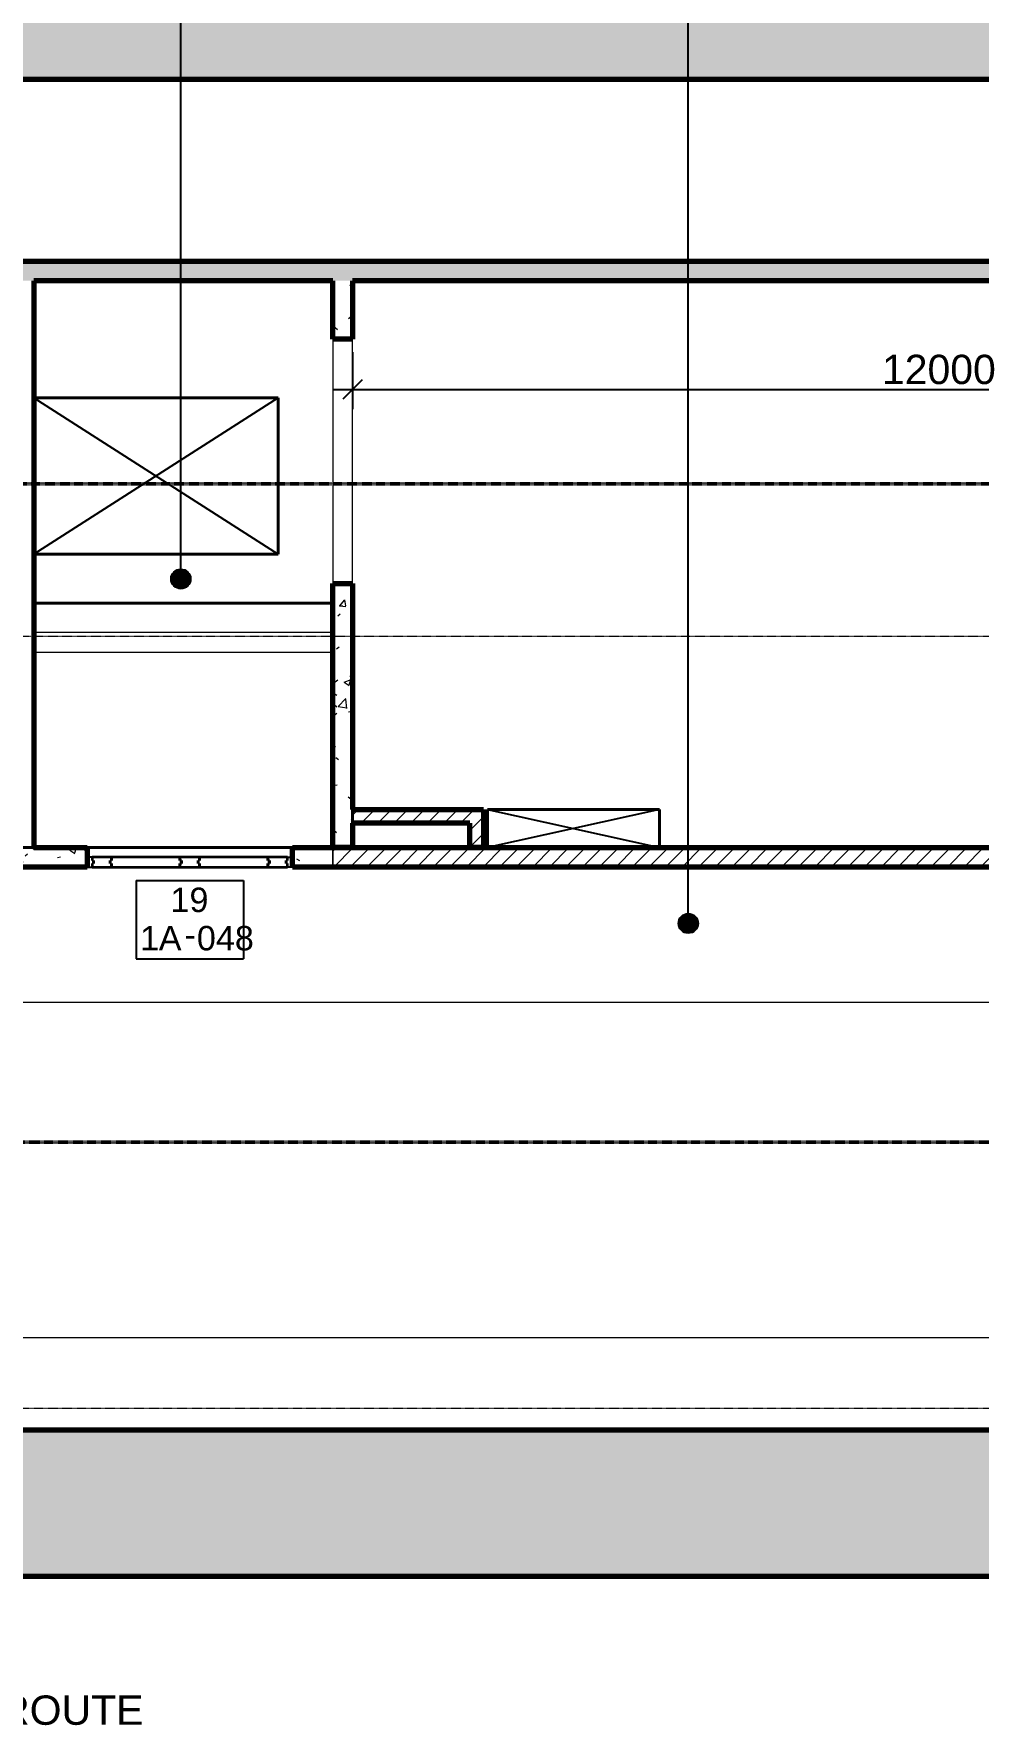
# Model space of a CAD drawing. Header units: millimetres. Extents: x -725999 to -647408, y -21008 to 19019.
# Drawn here: x -709352 to -699690, y -7563 to 9745 of the extents above; entities that cross this region are included whole.
import ezdxf
from ezdxf.xclip import XClip

# ---------------------------------------------------------------- set-up
doc = ezdxf.new("R2010")
doc.units = ezdxf.units.MM
doc.header["$XCLIPFRAME"] = 0
doc.linetypes.add('DPA_Grid _ Level 100', pattern=[10, 5.5, -1.6, 1.3, -1.6])
for name, color, linetype, lineweight in [('_ _ A-DETL-OPENING', 1, 'Continuous', 25), ('A-ANNO-DIMS', 1, 'Continuous', 9), ('A-DOOR', 3, 'Continuous', 25), ('A-DOOR-E', 2, 'Continuous', 25), ('A-DOOR-FRAM', 3, 'Continuous', 25), ('A-DOOR-IDEN', 3, 'Continuous', 25), ('A-FLOR-E', 2, 'Continuous', 35), ('A-GENM', 1, 'Continuous', 9), ('A-ROOM-IDEN', 3, 'Continuous', 25), ('A-WALL', 5, 'Continuous', 35), ('A-WALL-PATT', 1, 'Continuous', 9), ('G-ANNO-SECL', 3, 'Continuous', 9), ('S-GRID', 251, 'Continuous', 9), ('WALL-E', 2, 'Continuous', 9)]:
    doc.layers.add(name, color=color, linetype=linetype, lineweight=lineweight)
doc.styles.add('Arial_1', font='arial.ttf', dxfattribs={"height": 250})
doc.styles.add('Arial_2', font='arial.ttf', dxfattribs={"height": 300})
doc.styles.add('Arial_3', font='arial.ttf', dxfattribs={"height": 2.5})
doc.dimstyles.new('DPA-DIM-3_0_T-T', dxfattribs={"dimscale": 304.8, "dimtxt": 306.07782, "dimasz": 0.656168, "dimexe": 0.656168, "dimexo": 0.0625, "dimgap": 0.164042, "dimtad": 1, "dimdec": 0, "dimzin": 0, "dimdsep": 46, "dimtxsty": 'Arial_2', "dimblk1": 'OBLIQUE', "dimblk2": 'OBLIQUE', "dimsah": 1, "dimcen": 0.09, "dimdle": 0.656168, "dimadec": 8, "dimazin": 0, "dimtfac": 1, "dimtdec": 4, "dimtix": 1, "dimtmove": 0, "dimatfit": 3, "dimfxl": 1.312336, "dimfxlon": 1, "dimtvp": 1, "dimtolj": 1, "dimtzin": 0, "dimarcsym": 2})
pattern_1 = [(50, (0, 0), (728.7365, -63.7558), [76.2, -838.2]), (355, (0, 0), (-140.9716, 764.2276), [60.96, -670.56]), (100.451, (60.7, -5.3), (587.77, 700.46675), [64.76, -712.36]), (46.184, (0, 203.2), (1084.3162, -168.171), [114.3, -1257.3]), (96.636, (90.4, 189.2), (949.6099, 989.7098), [97.14, -1068.54]), (351.184, (0, 203.2), (949.6206, 989.7012), [91.44, -1005.84]), (21, (101.6, 152.4), (606.45787, -409.06057), [76.2, -838.2]), (326, (101.6, 152.4), (247.20834, 736.7529), [60.96, -670.56]), (71.451, (152.14, 118.3), (853.66825, 327.6855), [64.76, -712.36]), (37.5, (0, 0), (12.35469, 338.22012), [33.528, -628.904, 33.528, -647.192, -673.1]), (37.5, (0, 0), (12.35469, 338.22012), [-1343.152, 33.528, -639.572]), (7.5, (0, 0), (267.27887, 400.72213), [33.528, -354.584, 33.528, -613.664, -256.54]), (7.5, (0, 0), (267.27887, 400.72213), [-1035.304, 33.528, -223.012]), (327.5, (-226.57, 0), (542.36333, -22.91534), [33.528, -220.472, 33.528, -758.952, -1051.56]), (327.5, (-226.57, 0), (542.36333, -22.91534), [-1046.48, 33.528, -1018.032]), (317.5, (-328.17, 0), (592.51696, 101.7071), [33.528, -296.672, 33.528, -492.76, -746.76]), (317.5, (-328.17, 0), (592.51696, 101.7071), [-856.488, 33.528, -713.232])]
pattern_2 = [(45, (0, 0), (-84.852814, 84.852814), [])]

# ---------------------------------------------------------------- blocks, each defined once
blk = doc.blocks.new('DPA_AC-BW _REVERSE_ - A30_2100 x 2500 mm-13988873-4283-01 ENLARGED LOWER PLATFORM LEVEL - REFLECTED CEILING PLAN - SHEET 4')
at = {"layer": 'A-DOOR', "lineweight": 35}
for p, q in [((-1000, 100), (-1000, 65)), ((-800, 100), (-1000, 100)), ((-1000, 65), (-985, 65)), ((-1000, 35), (-1000, 0)), ((-985, 35), (-1000, 35)), ((-985, 65), (-985, 35)), ((-815, 65), (-800, 65)), ((-815, 35), (-815, 65)), ((-815, 65), (-815, 35)), ((-800, 65), (-815, 65)), ((-800, 35), (-815, 35)), ((-815, 35), (-800, 35)), ((-800, 65), (-800, 100)), ((-800, 100), (-800, 65)), ((-100, 100), (-800, 100)), ((-800, 0), (-800, 35)), ((-800, 35), (-800, 0)), ((-100, 100), (-100, 65)), ((100, 100), (-100, 100)), ((-100, 65), (-100, 100)), ((-100, 65), (-85, 65)), ((-85, 65), (-100, 65)), ((-100, 35), (-100, 0)), ((-85, 35), (-100, 35)), ((-100, 0), (-100, 35)), ((-100, 35), (-85, 35)), ((-85, 65), (-85, 35)), ((-85, 35), (-85, 65)), ((85, 65), (100, 65)), ((85, 35), (85, 65)), ((85, 65), (85, 35)), ((100, 65), (85, 65)), ((100, 35), (85, 35)), ((85, 35), (100, 35)), ((100, 65), (100, 100)), ((100, 100), (100, 65)), ((800, 100), (100, 100)), ((100, 0), (100, 35)), ((100, 35), (100, 0)), ((800, 100), (800, 65)), ((1000, 100), (800, 100)), ((800, 65), (800, 100)), ((800, 65), (815, 65)), ((815, 65), (800, 65)), ((800, 35), (800, 0)), ((815, 35), (800, 35)), ((800, 35), (815, 35)), ((800, 0), (800, 35)), ((815, 65), (815, 35)), ((815, 35), (815, 65)), ((985, 65), (1000, 65)), ((985, 35), (985, 65)), ((1000, 35), (985, 35)), ((1000, 65), (1000, 100)), ((1000, 0), (1000, 35)), ((-1000, 0), (-800, 0)), ((-800, 0), (-100, 0)), ((-100, 0), (100, 0)), ((100, 0), (800, 0)), ((800, 0), (1000, 0))]:
    blk.add_line(p, q, dxfattribs=at)
at = {"layer": 'A-DOOR-E'}
for p, q in [((-1000, 100), (-800, 100)), ((-1000, 65), (-1000, 100)), ((-985, 65), (-1000, 65)), ((-1000, 35), (-985, 35)), ((-1000, 0), (-1000, 35)), ((-985, 35), (-985, 65)), ((-815, 65), (-815, 35)), ((-800, 65), (-815, 65)), ((-815, 35), (-815, 65)), ((-815, 65), (-800, 65)), ((-815, 65), (-800, 65)), ((-815, 35), (-815, 65)), ((-815, 35), (-815, 65)), ((-815, 65), (-800, 65)), ((-800, 65), (-815, 65)), ((-815, 65), (-815, 35)), ((-815, 35), (-815, 65)), ((-815, 65), (-800, 65)), ((-800, 65), (-815, 65)), ((-815, 65), (-815, 35)), ((-815, 65), (-800, 65)), ((-815, 35), (-815, 65)), ((-815, 35), (-800, 35)), ((-800, 35), (-815, 35)), ((-800, 35), (-815, 35)), ((-800, 35), (-815, 35)), ((-815, 35), (-800, 35)), ((-800, 35), (-815, 35)), ((-815, 35), (-800, 35)), ((-800, 35), (-815, 35)), ((-800, 100), (-800, 65)), ((-800, 65), (-800, 100)), ((-800, 100), (-100, 100)), ((-800, 100), (-100, 100)), ((-800, 65), (-800, 100)), ((-800, 65), (-800, 100)), ((-800, 100), (-100, 100)), ((-100, 100), (-800, 100)), ((-800, 100), (-800, 65)), ((-800, 65), (-800, 100)), ((-800, 100), (-100, 100)), ((-100, 100), (-800, 100)), ((-800, 100), (-800, 65)), ((-800, 100), (-100, 100)), ((-800, 65), (-800, 100)), ((-800, 35), (-800, 0)), ((-800, 0), (-800, 35)), ((-800, 0), (-800, 35)), ((-800, 0), (-800, 35)), ((-800, 35), (-800, 0)), ((-800, 0), (-800, 35)), ((-800, 35), (-800, 0)), ((-800, 0), (-800, 35)), ((-100, 100), (100, 100)), ((-100, 65), (-100, 100)), ((-100, 100), (-100, 65)), ((-100, 100), (-100, 65)), ((-100, 100), (-100, 65)), ((-100, 65), (-100, 100)), ((-100, 100), (-100, 65)), ((-100, 65), (-100, 100)), ((-100, 100), (-100, 65)), ((-85, 65), (-100, 65)), ((-100, 65), (-85, 65)), ((-100, 65), (-85, 65)), ((-100, 65), (-85, 65)), ((-85, 65), (-100, 65)), ((-100, 65), (-85, 65)), ((-85, 65), (-100, 65)), ((-100, 65), (-85, 65)), ((-100, 35), (-85, 35)), ((-100, 0), (-100, 35)), ((-100, 35), (-100, 0)), ((-85, 35), (-100, 35)), ((-85, 35), (-100, 35)), ((-100, 35), (-100, 0)), ((-100, 35), (-100, 0)), ((-85, 35), (-100, 35)), ((-100, 35), (-85, 35)), ((-100, 0), (-100, 35)), ((-100, 35), (-100, 0)), ((-85, 35), (-100, 35)), ((-100, 35), (-85, 35)), ((-100, 0), (-100, 35)), ((-85, 35), (-100, 35)), ((-100, 35), (-100, 0)), ((-85, 35), (-85, 65)), ((-85, 65), (-85, 35)), ((-85, 65), (-85, 35)), ((-85, 65), (-85, 35)), ((-85, 35), (-85, 65)), ((-85, 65), (-85, 35)), ((-85, 35), (-85, 65)), ((-85, 65), (-85, 35)), ((85, 65), (85, 35)), ((100, 65), (85, 65)), ((85, 35), (85, 65)), ((85, 65), (100, 65)), ((85, 65), (100, 65)), ((85, 35), (85, 65)), ((85, 35), (85, 65)), ((85, 65), (100, 65)), ((100, 65), (85, 65)), ((85, 65), (85, 35)), ((85, 35), (85, 65)), ((85, 65), (100, 65)), ((100, 65), (85, 65)), ((85, 65), (85, 35)), ((85, 65), (100, 65)), ((85, 35), (85, 65)), ((85, 35), (100, 35)), ((100, 35), (85, 35)), ((100, 35), (85, 35)), ((100, 35), (85, 35)), ((85, 35), (100, 35)), ((100, 35), (85, 35)), ((85, 35), (100, 35)), ((100, 35), (85, 35)), ((100, 100), (100, 65)), ((100, 65), (100, 100)), ((100, 100), (800, 100)), ((100, 100), (800, 100)), ((100, 65), (100, 100)), ((100, 65), (100, 100)), ((100, 100), (800, 100)), ((800, 100), (100, 100)), ((100, 100), (100, 65)), ((100, 65), (100, 100)), ((100, 100), (800, 100)), ((800, 100), (100, 100)), ((100, 100), (100, 65)), ((100, 100), (800, 100)), ((100, 65), (100, 100)), ((100, 35), (100, 0)), ((100, 0), (100, 35)), ((100, 0), (100, 35)), ((100, 0), (100, 35)), ((100, 35), (100, 0)), ((100, 0), (100, 35)), ((100, 35), (100, 0)), ((100, 0), (100, 35)), ((800, 100), (1000, 100)), ((800, 65), (800, 100)), ((800, 100), (800, 65)), ((800, 100), (800, 65)), ((800, 100), (800, 65)), ((800, 65), (800, 100)), ((800, 100), (800, 65)), ((800, 65), (800, 100)), ((800, 100), (800, 65)), ((815, 65), (800, 65)), ((800, 65), (815, 65)), ((800, 65), (815, 65)), ((800, 65), (815, 65)), ((815, 65), (800, 65)), ((800, 65), (815, 65)), ((815, 65), (800, 65)), ((800, 65), (815, 65)), ((800, 35), (815, 35)), ((800, 0), (800, 35)), ((815, 35), (800, 35)), ((800, 35), (800, 0)), ((800, 35), (800, 0)), ((815, 35), (800, 35)), ((815, 35), (800, 35)), ((800, 35), (800, 0)), ((800, 0), (800, 35)), ((800, 35), (815, 35)), ((815, 35), (800, 35)), ((800, 35), (800, 0)), ((800, 0), (800, 35)), ((800, 35), (815, 35)), ((800, 35), (800, 0)), ((815, 35), (800, 35)), ((815, 35), (815, 65)), ((815, 65), (815, 35)), ((815, 65), (815, 35)), ((815, 65), (815, 35)), ((815, 35), (815, 65)), ((815, 65), (815, 35)), ((815, 35), (815, 65)), ((815, 65), (815, 35)), ((985, 65), (985, 35)), ((1000, 65), (985, 65)), ((985, 35), (1000, 35)), ((1000, 100), (1000, 65)), ((1000, 35), (1000, 0)), ((-800, 0), (-1000, 0)), ((-100, 0), (-800, 0)), ((-100, 0), (-800, 0)), ((-100, 0), (-800, 0)), ((-800, 0), (-100, 0)), ((-100, 0), (-800, 0)), ((-800, 0), (-100, 0)), ((-100, 0), (-800, 0)), ((100, 0), (-100, 0)), ((800, 0), (100, 0)), ((800, 0), (100, 0)), ((800, 0), (100, 0)), ((100, 0), (800, 0)), ((800, 0), (100, 0)), ((100, 0), (800, 0)), ((800, 0), (100, 0)), ((1000, 0), (800, 0))]:
    blk.add_line(p, q, dxfattribs=at)
at = {"layer": 'A-DOOR-FRAM'}
for p, q in [((-1050, 100), (-1000, 100)), ((-1050, 0), (-1050, 100)), ((-1000, 0), (-1050, 0)), ((-1000, 100), (-1000, 65)), ((-1000, 65), (-985, 65)), ((-1000, 35), (-1000, 0)), ((-985, 35), (-1000, 35)), ((-985, 65), (-985, 35)), ((985, 65), (985, 35)), ((1000, 65), (985, 65)), ((985, 35), (1000, 35)), ((1000, 100), (1000, 65)), ((1050, 100), (1000, 100)), ((1000, 35), (1000, 0)), ((1050, 0), (1050, 100)), ((1000, 0), (1050, 0))]:
    blk.add_line(p, q, dxfattribs=at)
blk = doc.blocks.new('DPA_Door Tag - Standard-4918896-4283-01 ENLARGED LOWER PLATFORM LEVEL - REFLECTED CEILING PLAN - SHEET 4')
at = {"layer": 'A-DOOR-IDEN'}
for p, q in [((-5.5, 4), (-5.5, -4)), ((-5.5, 4), (5.5, 4)), ((5.5, 4), (5.5, -4)), ((-5.5, -4), (5.5, -4))]:
    blk.add_line(p, q, dxfattribs=at)
at = {"layer": 'A-DOOR-IDEN', "lineweight": 9, "insert": (-0.53, -0.28), "char_height": 2.5, "width": 1.443, "attachment_point": 1, "style": 'Arial_3'}
blk.add_mtext('-', dxfattribs=at)
blk = doc.blocks.new('DPA_AC-BW _REVERSE_ - A30_2100 x 2500 mm-13988873-4180-01 LOWER PLATFORM LEVEL - REFLECTED CEILING PLAN')
at = {"layer": 'A-DOOR', "lineweight": 9}
for p, q in [((-1000, 100), (-1000, 65)), ((-800, 100), (-1000, 100)), ((-1000, 65), (-985, 65)), ((-1000, 35), (-1000, 0)), ((-985, 35), (-1000, 35)), ((-985, 65), (-985, 35)), ((-815, 65), (-800, 65)), ((-815, 35), (-815, 65)), ((-815, 65), (-815, 35)), ((-800, 65), (-815, 65)), ((-800, 35), (-815, 35)), ((-815, 35), (-800, 35)), ((-800, 65), (-800, 100)), ((-800, 100), (-800, 65)), ((-100, 100), (-800, 100)), ((-800, 0), (-800, 35)), ((-800, 35), (-800, 0)), ((-100, 100), (-100, 65)), ((100, 100), (-100, 100)), ((-100, 65), (-100, 100)), ((-100, 65), (-85, 65)), ((-85, 65), (-100, 65)), ((-100, 35), (-100, 0)), ((-85, 35), (-100, 35)), ((-100, 0), (-100, 35)), ((-100, 35), (-85, 35)), ((-85, 65), (-85, 35)), ((-85, 35), (-85, 65)), ((85, 65), (100, 65)), ((85, 35), (85, 65)), ((85, 65), (85, 35)), ((100, 65), (85, 65)), ((100, 35), (85, 35)), ((85, 35), (100, 35)), ((100, 65), (100, 100)), ((100, 100), (100, 65)), ((800, 100), (100, 100)), ((100, 0), (100, 35)), ((100, 35), (100, 0)), ((800, 100), (800, 65)), ((1000, 100), (800, 100)), ((800, 65), (800, 100)), ((800, 65), (815, 65)), ((815, 65), (800, 65)), ((800, 35), (800, 0)), ((815, 35), (800, 35)), ((800, 35), (815, 35)), ((800, 0), (800, 35)), ((815, 65), (815, 35)), ((815, 35), (815, 65)), ((985, 65), (1000, 65)), ((985, 35), (985, 65)), ((1000, 35), (985, 35)), ((1000, 65), (1000, 100)), ((1000, 0), (1000, 35)), ((-1000, 0), (-800, 0)), ((-800, 0), (-100, 0)), ((-100, 0), (100, 0)), ((100, 0), (800, 0)), ((800, 0), (1000, 0))]:
    blk.add_line(p, q, dxfattribs=at)
at = {"layer": 'A-DOOR-E'}
for p, q in [((-1000, 100), (-800, 100)), ((-1000, 65), (-1000, 100)), ((-985, 65), (-1000, 65)), ((-1000, 35), (-985, 35)), ((-1000, 0), (-1000, 35)), ((-985, 35), (-985, 65)), ((-815, 65), (-815, 35)), ((-800, 65), (-815, 65)), ((-815, 35), (-815, 65)), ((-815, 65), (-800, 65)), ((-815, 65), (-800, 65)), ((-815, 35), (-815, 65)), ((-815, 35), (-815, 65)), ((-815, 65), (-800, 65)), ((-800, 65), (-815, 65)), ((-815, 65), (-815, 35)), ((-815, 35), (-815, 65)), ((-815, 65), (-800, 65)), ((-800, 65), (-815, 65)), ((-815, 65), (-815, 35)), ((-815, 65), (-800, 65)), ((-815, 35), (-815, 65)), ((-815, 35), (-800, 35)), ((-800, 35), (-815, 35)), ((-800, 35), (-815, 35)), ((-800, 35), (-815, 35)), ((-815, 35), (-800, 35)), ((-800, 35), (-815, 35)), ((-815, 35), (-800, 35)), ((-800, 35), (-815, 35)), ((-800, 100), (-800, 65)), ((-800, 65), (-800, 100)), ((-800, 100), (-100, 100)), ((-800, 100), (-100, 100)), ((-800, 65), (-800, 100)), ((-800, 65), (-800, 100)), ((-800, 100), (-100, 100)), ((-100, 100), (-800, 100)), ((-800, 100), (-800, 65)), ((-800, 65), (-800, 100)), ((-800, 100), (-100, 100)), ((-100, 100), (-800, 100)), ((-800, 100), (-800, 65)), ((-800, 100), (-100, 100)), ((-800, 65), (-800, 100)), ((-800, 35), (-800, 0)), ((-800, 0), (-800, 35)), ((-800, 0), (-800, 35)), ((-800, 0), (-800, 35)), ((-800, 35), (-800, 0)), ((-800, 0), (-800, 35)), ((-800, 35), (-800, 0)), ((-800, 0), (-800, 35)), ((-100, 100), (100, 100)), ((-100, 65), (-100, 100)), ((-100, 100), (-100, 65)), ((-100, 100), (-100, 65)), ((-100, 100), (-100, 65)), ((-100, 65), (-100, 100)), ((-100, 100), (-100, 65)), ((-100, 65), (-100, 100)), ((-100, 100), (-100, 65)), ((-85, 65), (-100, 65)), ((-100, 65), (-85, 65)), ((-100, 65), (-85, 65)), ((-100, 65), (-85, 65)), ((-85, 65), (-100, 65)), ((-100, 65), (-85, 65)), ((-85, 65), (-100, 65)), ((-100, 65), (-85, 65)), ((-100, 35), (-85, 35)), ((-100, 0), (-100, 35)), ((-100, 35), (-100, 0)), ((-85, 35), (-100, 35)), ((-85, 35), (-100, 35)), ((-100, 35), (-100, 0)), ((-100, 35), (-100, 0)), ((-85, 35), (-100, 35)), ((-100, 35), (-85, 35)), ((-100, 0), (-100, 35)), ((-100, 35), (-100, 0)), ((-85, 35), (-100, 35)), ((-100, 35), (-85, 35)), ((-100, 0), (-100, 35)), ((-85, 35), (-100, 35)), ((-100, 35), (-100, 0)), ((-85, 35), (-85, 65)), ((-85, 65), (-85, 35)), ((-85, 65), (-85, 35)), ((-85, 65), (-85, 35)), ((-85, 35), (-85, 65)), ((-85, 65), (-85, 35)), ((-85, 35), (-85, 65)), ((-85, 65), (-85, 35)), ((85, 65), (85, 35)), ((100, 65), (85, 65)), ((85, 35), (85, 65)), ((85, 65), (100, 65)), ((85, 65), (100, 65)), ((85, 35), (85, 65)), ((85, 35), (85, 65)), ((85, 65), (100, 65)), ((100, 65), (85, 65)), ((85, 65), (85, 35)), ((85, 35), (85, 65)), ((85, 65), (100, 65)), ((100, 65), (85, 65)), ((85, 65), (85, 35)), ((85, 65), (100, 65)), ((85, 35), (85, 65)), ((85, 35), (100, 35)), ((100, 35), (85, 35)), ((100, 35), (85, 35)), ((100, 35), (85, 35)), ((85, 35), (100, 35)), ((100, 35), (85, 35)), ((85, 35), (100, 35)), ((100, 35), (85, 35)), ((100, 100), (100, 65)), ((100, 65), (100, 100)), ((100, 100), (800, 100)), ((100, 100), (800, 100)), ((100, 65), (100, 100)), ((100, 65), (100, 100)), ((100, 100), (800, 100)), ((800, 100), (100, 100)), ((100, 100), (100, 65)), ((100, 65), (100, 100)), ((100, 100), (800, 100)), ((800, 100), (100, 100)), ((100, 100), (100, 65)), ((100, 100), (800, 100)), ((100, 65), (100, 100)), ((100, 35), (100, 0)), ((100, 0), (100, 35)), ((100, 0), (100, 35)), ((100, 0), (100, 35)), ((100, 35), (100, 0)), ((100, 0), (100, 35)), ((100, 35), (100, 0)), ((100, 0), (100, 35)), ((800, 100), (1000, 100)), ((800, 65), (800, 100)), ((800, 100), (800, 65)), ((800, 100), (800, 65)), ((800, 100), (800, 65)), ((800, 65), (800, 100)), ((800, 100), (800, 65)), ((800, 65), (800, 100)), ((800, 100), (800, 65)), ((815, 65), (800, 65)), ((800, 65), (815, 65)), ((800, 65), (815, 65)), ((800, 65), (815, 65)), ((815, 65), (800, 65)), ((800, 65), (815, 65)), ((815, 65), (800, 65)), ((800, 65), (815, 65)), ((800, 35), (815, 35)), ((800, 0), (800, 35)), ((815, 35), (800, 35)), ((800, 35), (800, 0)), ((800, 35), (800, 0)), ((815, 35), (800, 35)), ((815, 35), (800, 35)), ((800, 35), (800, 0)), ((800, 0), (800, 35)), ((800, 35), (815, 35)), ((815, 35), (800, 35)), ((800, 35), (800, 0)), ((800, 0), (800, 35)), ((800, 35), (815, 35)), ((800, 35), (800, 0)), ((815, 35), (800, 35)), ((815, 35), (815, 65)), ((815, 65), (815, 35)), ((815, 65), (815, 35)), ((815, 65), (815, 35)), ((815, 35), (815, 65)), ((815, 65), (815, 35)), ((815, 35), (815, 65)), ((815, 65), (815, 35)), ((985, 65), (985, 35)), ((1000, 65), (985, 65)), ((985, 35), (1000, 35)), ((1000, 100), (1000, 65)), ((1000, 35), (1000, 0)), ((-800, 0), (-1000, 0)), ((-100, 0), (-800, 0)), ((-100, 0), (-800, 0)), ((-100, 0), (-800, 0)), ((-800, 0), (-100, 0)), ((-100, 0), (-800, 0)), ((-800, 0), (-100, 0)), ((-100, 0), (-800, 0)), ((100, 0), (-100, 0)), ((800, 0), (100, 0)), ((800, 0), (100, 0)), ((800, 0), (100, 0)), ((100, 0), (800, 0)), ((800, 0), (100, 0)), ((100, 0), (800, 0)), ((800, 0), (100, 0)), ((1000, 0), (800, 0))]:
    blk.add_line(p, q, dxfattribs=at)
at = {"layer": 'A-DOOR-FRAM'}
for p, q in [((-1050, 100), (-1000, 100)), ((-1050, 0), (-1050, 100)), ((-1000, 0), (-1050, 0)), ((-1000, 100), (-1000, 65)), ((-1000, 65), (-985, 65)), ((-1000, 35), (-1000, 0)), ((-985, 35), (-1000, 35)), ((-985, 65), (-985, 35)), ((985, 65), (985, 35)), ((1000, 65), (985, 65)), ((985, 35), (1000, 35)), ((1000, 100), (1000, 65)), ((1050, 100), (1000, 100)), ((1000, 35), (1000, 0)), ((1050, 0), (1050, 100)), ((1000, 0), (1050, 0))]:
    blk.add_line(p, q, dxfattribs=at)
blk = doc.blocks.new('Stucture Guage3 - Stucture Guage-9321298-4180-01 LOWER PLATFORM LEVEL - REFLECTED CEILING PLAN')
at = {"layer": 'A-GENM'}
for p, q in [((-708629, -163), (-653199, -163)), ((-653199, -3599), (-708629, -3599))]:
    blk.add_line(p, q, dxfattribs=at)
blk = doc.blocks.new('C-1-PP19-AR-4180-01-B_20250908-040939_EXDOWNLIGHT')
at = {"layer": 'A-DOOR-E', "rotation": 180}
blk.add_blockref('DPA_AC-BW _REVERSE_ - A30_2100 x 2500 mm-13988873-4180-01 LOWER PLATFORM LEVEL - REFLECTED CEILING PLAN', (36925, -2260), dxfattribs=at)
at = {"layer": 'A-GENM'}
blk.add_blockref('Stucture Guage3 - Stucture Guage-9321298-4180-01 LOWER PLATFORM LEVEL - REFLECTED CEILING PLAN', (743759, -3579), dxfattribs=at)
blk = doc.blocks.new('_Oblique')
at = {"color": 0, "linetype": 'ByBlock', "lineweight": -2}
blk.add_line((-0.5, -0.5), (0.5, 0.5), dxfattribs=at)
blk = doc.blocks.new('*D758')
at = {"layer": 'A-ANNO-DIMS', "color": 0, "lineweight": -2, "transparency": 16777216}
for p, q in [((-8455, 11028), (-8455, 10447)), ((3545, 11028), (3545, 10447)), ((-8655, 10647), (3745, 10647))]:
    blk.add_line(p, q, dxfattribs=at)
at = {"layer": 'Defpoints', "color": 0, "transparency": 16777216}
for p in [(-8455, 11047), (3545, 11047), (3545, 10647)]:
    blk.add_point(p, dxfattribs=at)
at = {"layer": 'A-ANNO-DIMS', "color": 0, "lineweight": -2, "transparency": 16777216, "xscale": 200, "yscale": 200, "zscale": 200, "rotation": 180}
blk.add_blockref('_Oblique', (-8455, 10647), dxfattribs=at)
at = {"layer": 'A-ANNO-DIMS', "color": 0, "lineweight": -2, "transparency": 16777216, "xscale": 200, "yscale": 200, "zscale": 200}
blk.add_blockref('_Oblique', (3545, 10647), dxfattribs=at)
at = {"layer": 'A-ANNO-DIMS', "color": 0, "transparency": 16777216, "insert": (-2455, 10850), "char_height": 300, "width": 1384.41, "attachment_point": 5, "style": 'Arial_2'}
blk.add_mtext('\\A1;12000', dxfattribs=at)
blk = doc.blocks.new('*U744')
at = {"layer": '_ _ A-DETL-OPENING'}
for p, q in [((-11714.9, 8960), (-11714.9, 10560)), ((-11714.9, 10560), (-9214.9, 10560)), ((-9214.9, 10560), (-11714.9, 8960)), ((-11714.9, 10560), (-9214.9, 8960)), ((-9214.9, 10560), (-9214.9, 8960)), ((-9214.9, 8960), (-11714.9, 8960)), ((-7074.8, 5960), (-7074.8, 6350)), ((-7074.8, 6350), (-5314.8, 6350)), ((-5314.8, 6350), (-7074.8, 5960)), ((-7074.8, 6350), (-5314.8, 5960)), ((-5314.8, 6350), (-5314.8, 5960)), ((-5314.8, 5960), (-7074.8, 5960))]:
    blk.add_line(p, q, dxfattribs=at)
at = {"layer": 'S-GRID', "linetype": 'DPA_Grid _ Level 100'}
for p, q in [((45315.1, 8120), (-27001, 8120)), ((45315.1, 220), (-27001, 220))]:
    blk.add_line(p, q, dxfattribs=at)
at = {"layer": 'A-ANNO-DIMS'}
dim = blk.add_linear_dim(base=(3545.1, 10647.1), p1=(-8454.9, 11047.1), p2=(3545.1, 11047.1), dimstyle='DPA-DIM-3_0_T-T', override={"dimpost": '<>', "dimfxl": 12000}, dxfattribs=at)
dim.commit()
dim.dimension.update_dxf_attribs({"geometry": '*D758', "text_midpoint": (-2454.9, 10850.3)})

msp = doc.modelspace()

# ---------------------------------------------------------------- hatches: boundary and pattern name
at = {"layer": 'A-ROOM-IDEN'}
h = msp.add_hatch(color=256, dxfattribs=at)
edge = h.paths.add_edge_path()
edge.add_arc((-707848, 4167), 100, 0, 360)
h = msp.add_hatch(color=256, dxfattribs=at)
edge = h.paths.add_edge_path()
edge.add_arc((-702656, 642), 100, 0, 360)
at = {"layer": 'A-WALL-PATT', "lineweight": 9}
h = msp.add_hatch(dxfattribs=at)
h.set_pattern_fill('FP_1', color=256, style=0, pattern_type=2)
h.set_pattern_definition(pattern_1)
h.paths.add_polyline_path([(-722166, 9279), (-653822, 9279), (-653822, 10779), (-722166, 10779)])
h = msp.add_hatch(dxfattribs=at)
h.set_pattern_fill('FP_1', color=256, style=0, pattern_type=2)
h.set_pattern_definition(pattern_1)
h.paths.add_polyline_path([(-690292, 7219), (-690292, 7419), (-709552, 7419), (-709552, 7219), (-690492, 7219)])
h = msp.add_hatch(dxfattribs=at)
h.set_pattern_fill('FP_1', color=256, style=0, pattern_type=2)
h.set_pattern_definition(pattern_1)
h.paths.add_polyline_path([(-706292, 1419), (-706092, 1419), (-706092, 4119), (-706292, 4119), (-706292, 2424)])
h.paths.add_polyline_path([(-706292, 6619), (-706092, 6619), (-706092, 7219), (-706292, 7219)])
h = msp.add_hatch(dxfattribs=at)
h.set_pattern_fill('FP_2', color=256, style=0, pattern_type=2)
h.set_pattern_definition(pattern_2)
h.paths.add_polyline_path([(-704892, 1669), (-704892, 1809), (-706092, 1809), (-706092, 1669), (-705766, 1669)])
h = msp.add_hatch(dxfattribs=at)
h.set_pattern_fill('FP_2', color=256, style=0, pattern_type=2)
h.set_pattern_definition(pattern_2)
h.paths.add_polyline_path([(-704892, 1419), (-704752, 1419), (-704752, 1809), (-704892, 1809), (-704892, 1669)])
h = msp.add_hatch(dxfattribs=at)
h.set_pattern_fill('FP_1', color=256, style=0, pattern_type=2)
h.set_pattern_definition(pattern_1)
h.paths.add_polyline_path([(-706292, 1219), (-706292, 1419), (-706707, 1419), (-706707, 1219)])
h.paths.add_polyline_path([(-708807, 1219), (-708807, 1419), (-709552, 1419), (-709552, 1219), (-709046, 1219)])
h = msp.add_hatch(dxfattribs=at)
h.set_pattern_fill('FP_2', color=256, style=0, pattern_type=2)
h.set_pattern_definition(pattern_2)
h.paths.add_polyline_path([(-695692, 1219), (-695692, 1419), (-696257, 1419), (-696257, 1219), (-695926, 1219)])
h.paths.add_polyline_path([(-699257, 1219), (-699257, 1419), (-706292, 1419), (-706292, 1219), (-700300, 1219)])
h = msp.add_hatch(dxfattribs=at)
h.set_pattern_fill('FP_1', color=256, style=0, pattern_type=2)
h.set_pattern_definition(pattern_1)
h.paths.add_polyline_path([(-699137, -6041), (-699137, -4541), (-722166, -4541), (-722166, -6041), (-704673, -6041)])

# ---------------------------------------------------------------- linework, layer by layer
at = {"layer": 'A-FLOR-E'}
for p, q in [((-722166, 9279), (-653823, 9279)), ((-653823, 9279), (-722166, 9279)), ((-715552, 9279), (-653822, 9279)), ((-653822, 9279), (-715552, 9279)), ((-706852, 6019), (-709352, 6019)), ((-709352, 6019), (-709352, 4419)), ((-709352, 6019), (-706852, 6019)), ((-709352, 4419), (-709352, 6019)), ((-706852, 6019), (-709352, 6019)), ((-709352, 6019), (-706852, 6019)), ((-706852, 4419), (-706852, 6019)), ((-706852, 6019), (-706852, 4419)), ((-706852, 4419), (-706852, 6019)), ((-706852, 6019), (-706852, 4419)), ((-709352, 4419), (-706852, 4419)), ((-706852, 4419), (-709352, 4419)), ((-709352, 4419), (-706852, 4419)), ((-706852, 4419), (-709352, 4419)), ((-709352, 3919), (-706292, 3919)), ((-706292, 3919), (-709352, 3919)), ((-706292, 3919), (-706292, 1419)), ((-706292, 1419), (-706292, 3919)), ((-706092, 1419), (-706092, 1809)), ((-706092, 1809), (-704752, 1809)), ((-704752, 1809), (-706092, 1809)), ((-706092, 1809), (-706092, 1419)), ((-704752, 1809), (-704752, 1419)), ((-704752, 1419), (-704752, 1809)), ((-702952, 1809), (-704712, 1809)), ((-704712, 1809), (-704712, 1419)), ((-704712, 1419), (-704712, 1809)), ((-704712, 1809), (-702952, 1809)), ((-704712, 1419), (-704712, 1809)), ((-704712, 1809), (-702952, 1809)), ((-702952, 1809), (-704712, 1809)), ((-704712, 1809), (-704712, 1419)), ((-702952, 1419), (-702952, 1809)), ((-702952, 1809), (-702952, 1419)), ((-702952, 1809), (-702952, 1419)), ((-702952, 1419), (-702952, 1809)), ((-706292, 1419), (-716782, 1419)), ((-716782, 1419), (-706292, 1419)), ((-704752, 1419), (-706092, 1419)), ((-706092, 1419), (-704752, 1419)), ((-702952, 1419), (-704712, 1419)), ((-704712, 1419), (-702952, 1419)), ((-697637, -4541), (-722166, -4541)), ((-722166, -4541), (-697637, -4541))]:
    msp.add_line(p, q, dxfattribs=at)
at = {"layer": 'A-ROOM-IDEN'}
for p, q in [((-707848, 4167), (-707848, 13589)), ((-702656, 642), (-702656, 13642))]:
    msp.add_line(p, q, dxfattribs=at)
for centre in [(-707848, 4167), (-702656, 642)]:
    msp.add_circle(centre, 100, dxfattribs=at)
at = {"layer": 'A-WALL', "color": 7, "lineweight": 70}
for p, q in [((-653822, 9279), (-722166, 9279)), ((-709552, 7419), (-690292, 7419)), ((-706292, 7219), (-709352, 7219)), ((-709352, 7219), (-709352, 1419)), ((-706292, 6619), (-706292, 7219)), ((-694092, 7219), (-706092, 7219)), ((-706092, 7219), (-706092, 6619)), ((-706092, 6619), (-706292, 6619)), ((-706292, 1419), (-706292, 4119)), ((-706292, 4119), (-706092, 4119)), ((-706092, 4119), (-706092, 1809)), ((-706092, 1809), (-704892, 1809)), ((-704892, 1809), (-704752, 1809)), ((-704752, 1809), (-704752, 1419)), ((-706092, 1669), (-706092, 1419)), ((-704892, 1669), (-706092, 1669)), ((-704892, 1419), (-704892, 1669)), ((-709352, 1419), (-708807, 1419)), ((-708807, 1419), (-708807, 1319)), ((-706707, 1319), (-706707, 1419)), ((-706707, 1419), (-706292, 1419)), ((-706092, 1419), (-706292, 1419)), ((-706292, 1419), (-699257, 1419)), ((-704752, 1419), (-704892, 1419)), ((-708807, 1219), (-709552, 1219)), ((-708807, 1319), (-708807, 1219)), ((-706707, 1219), (-706707, 1319)), ((-706292, 1219), (-706707, 1219)), ((-699257, 1219), (-706292, 1219)), ((-722166, -4541), (-699137, -4541)), ((-699137, -6041), (-722166, -6041))]:
    msp.add_line(p, q, dxfattribs=at)
at = {"layer": 'A-WALL', "lineweight": 9}
for p, q in [((-706092, 1669), (-706092, 1809)), ((-706292, 1419), (-706292, 1319)), ((-706292, 1319), (-706292, 1419)), ((-706292, 1319), (-706292, 1219)), ((-706292, 1219), (-706292, 1319))]:
    msp.add_line(p, q, dxfattribs=at)
at = {"layer": 'G-ANNO-SECL', "linetype": 'DPA_Grid _ Level 100', "lineweight": 50}
for p, q in [((-724188, 5140), (-670136, 5140)), ((-724175, -1598), (-650342, -1598))]:
    msp.add_line(p, q, dxfattribs=at)
at = {"layer": 'WALL-E'}
for p, q in [((-706292, 6619), (-706292, 4119)), ((-706292, 6619), (-706092, 6619)), ((-706092, 4119), (-706092, 6619)), ((-709352, 6019), (-709352, 4419)), ((-709352, 4419), (-709352, 6019)), ((-709352, 4419), (-706852, 4419)), ((-706852, 4419), (-709352, 4419)), ((-709352, 3919), (-709352, 4019)), ((-706092, 4119), (-706292, 4119)), ((-709352, 3419), (-709352, 3919)), ((-706292, 3619), (-709352, 3619)), ((-709352, 3419), (-709352, 3619)), ((-706292, 3619), (-706292, 3419)), ((-709352, 3419), (-706292, 3419)), ((-704712, 1419), (-704712, 1809)), ((-704712, 1809), (-704712, 1419)), ((-708807, 1419), (-708807, 1219)), ((-706707, 1419), (-708807, 1419)), ((-706707, 1419), (-706707, 1219)), ((-706292, 1419), (-706292, 1219)), ((-704712, 1419), (-702952, 1419)), ((-702952, 1419), (-704712, 1419)), ((-708807, 1219), (-706707, 1219))]:
    msp.add_line(p, q, dxfattribs=at)

# ---------------------------------------------------------------- block references
msp.add_blockref('*U744', (-697637, -4541))
ref = msp.add_blockref('C-1-PP19-AR-4180-01-B_20250908-040939_EXDOWNLIGHT', (-744682, 3579))
XClip(ref).set_block_clipping_path([(22516.8245944298, -23611.999870506), (95859.307995774, 7199.9972603895)])
at = {"layer": 'A-DOOR-E', "rotation": 180}
msp.add_blockref('DPA_AC-BW _REVERSE_ - A30_2100 x 2500 mm-13988873-4283-01 ENLARGED LOWER PLATFORM LEVEL - REFLECTED CEILING PLAN - SHEET 4', (-707757, 1319), dxfattribs=at)
at = {"layer": 'A-DOOR-IDEN', "lineweight": 9, "xscale": 99.99999999999993, "yscale": 99.99999999999993, "zscale": 99.99999999999993}
msp.add_blockref('DPA_Door Tag - Standard-4918896-4283-01 ENLARGED LOWER PLATFORM LEVEL - REFLECTED CEILING PLAN - SHEET 4', (-707757, 681), dxfattribs=at)

# ---------------------------------------------------------------- texts
at = {"layer": 'A-DOOR-IDEN', "lineweight": 9, "char_height": 250, "attachment_point": 1, "style": 'Arial_1'}
for s, insert, width in [('19', (-707954, 1008), 464.98), ('1', (-708264, 616), 232.49), ('A', (-708074, 616), 280.59), ('048', (-707684, 616), 697.47)]:
    msp.add_mtext(s, dxfattribs=dict(at, insert=insert, width=width))
at = {"layer": 'A-ROOM-IDEN', "lineweight": 9, "insert": (-711514, -7259), "char_height": 300, "width": 4040.5, "attachment_point": 1, "style": 'Arial_2'}
msp.add_mtext('ESCAPE ROUTE', dxfattribs=at)

doc.saveas('drawing.dxf')
